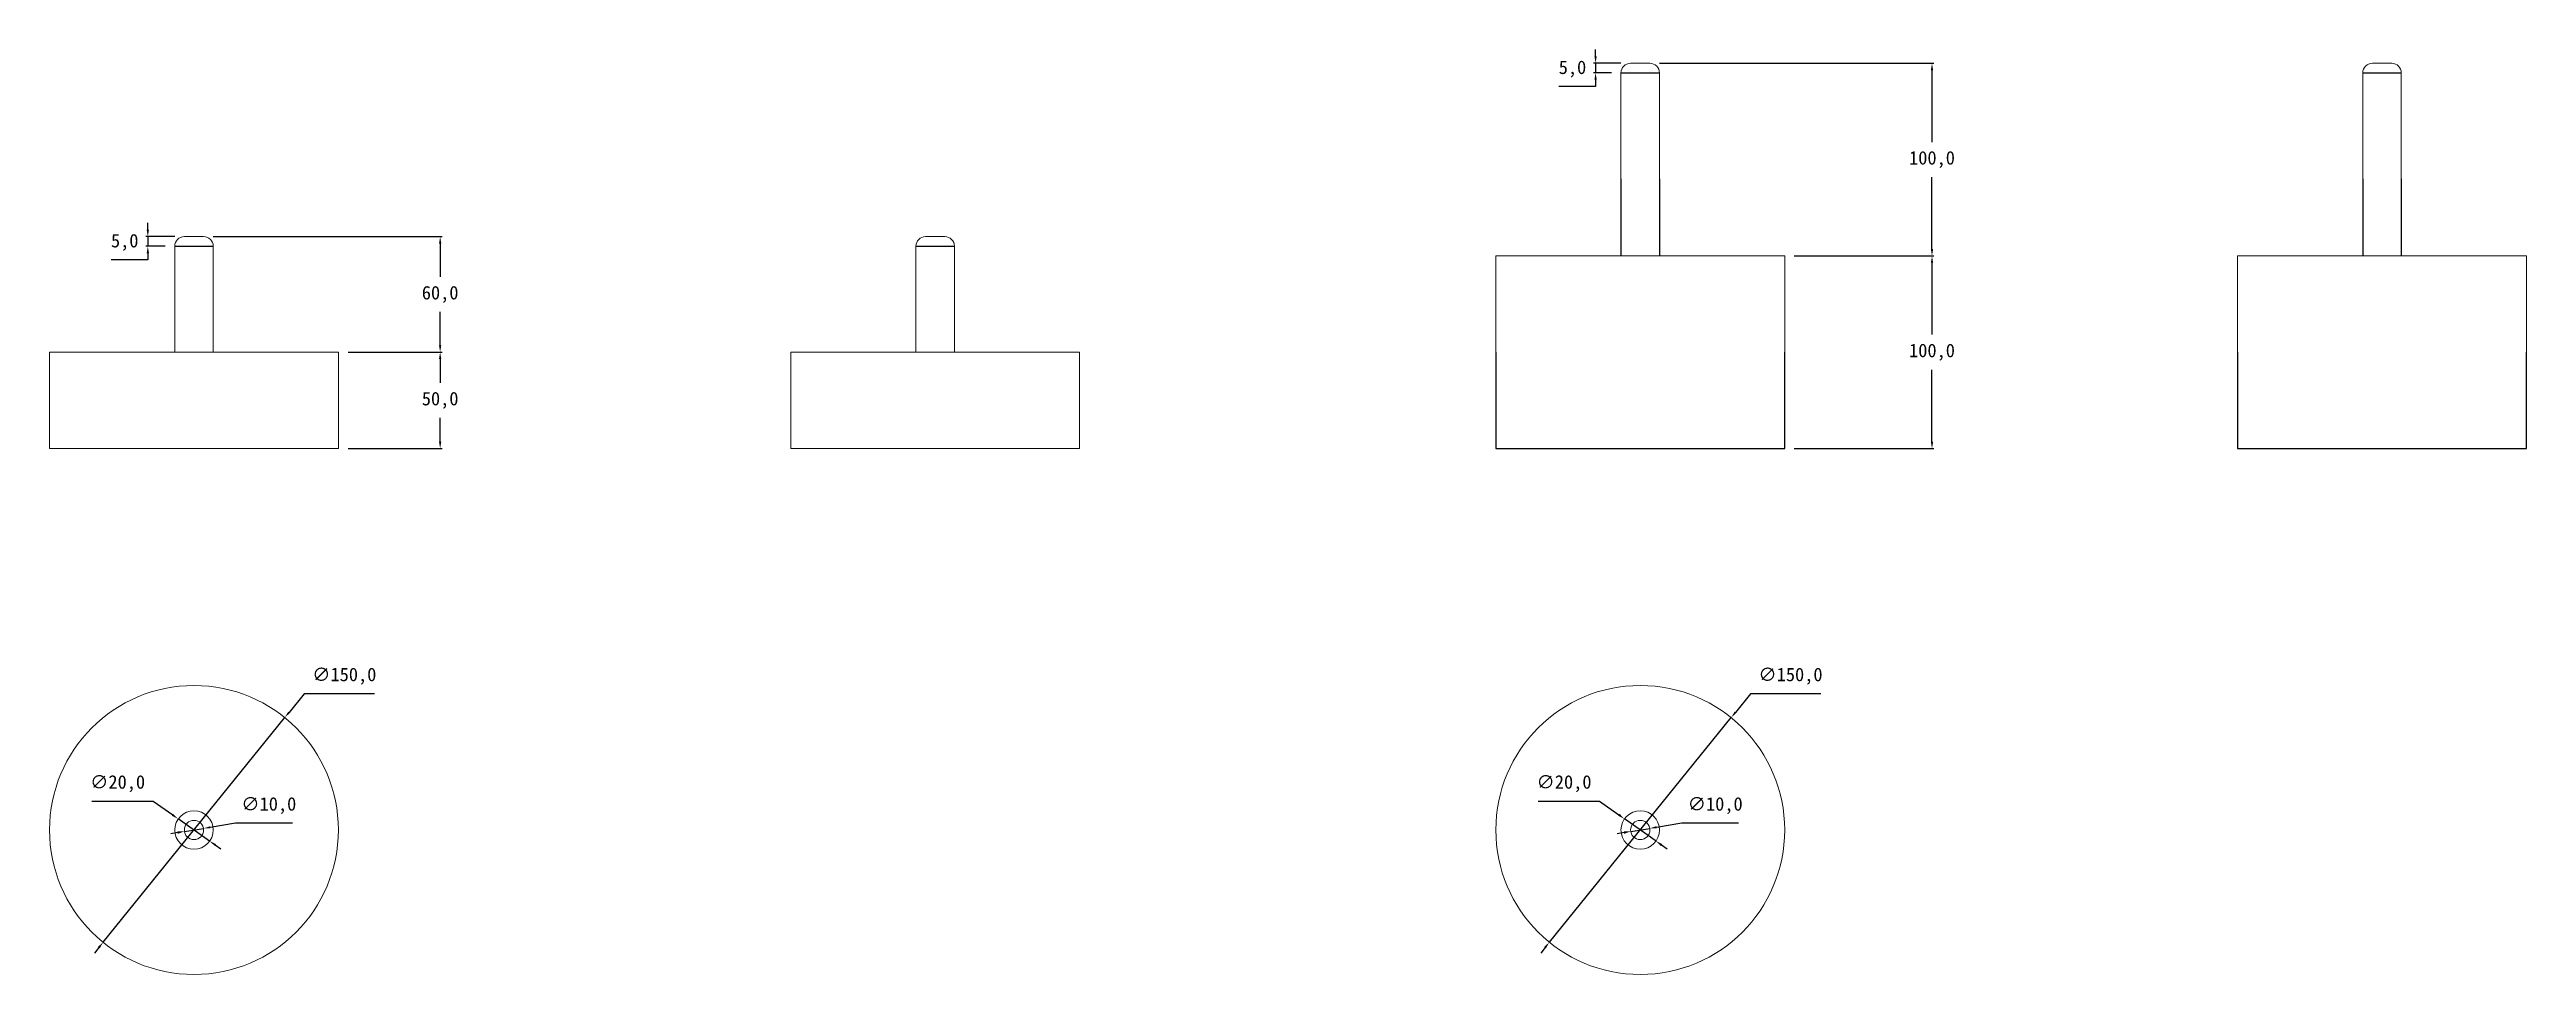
# Model space of a CAD drawing. Header units: millimetres. Extents: x 14 to 1300, y 125 to 605.
import ezdxf

# ---------------------------------------------------------------- set-up
doc = ezdxf.new("R2010")
doc.units = ezdxf.units.MM
doc.header["$PDSIZE"] = -1
doc.dimstyles.new('ISO-25', dxfattribs={"dimtxt": 2.5, "dimasz": 2.5, "dimexe": 1.25, "dimexo": 0.625, "dimtad": 1, "dimtxsty": 'Standard', "dimcen": 2.5, "dimadec": 0, "dimazin": 0, "dimtfac": 1, "dimtmove": 0, "dimatfit": 3, "dimfxl": 1, "dimarcsym": 0})

# ---------------------------------------------------------------- blocks, each defined once
blk = doc.blocks.new('*D38')
at = {"color": 0, "lineweight": -2, "transparency": 16777216}
for p, q in [((168.8, 447.7), (217.6, 447.7)), ((216.6, 444.1), (216.6, 431.8)), ((216.6, 401.3), (216.6, 413.6)), ((168.8, 397.7), (217.6, 397.7))]:
    blk.add_line(p, q, dxfattribs=at)
at = {"color": 0, "transparency": 16777216}
for points in [[(216, 444.1), (217.2, 444.1), (216.6, 447.7)], [(216, 401.3), (217.2, 401.3), (216.6, 397.7)]]:
    blk.add_solid(points, dxfattribs=at)
at = {"layer": 'Defpoints', "color": 0, "transparency": 16777216}
for p in [(163.8, 447.7), (163.8, 397.7), (216.6, 397.7)]:
    blk.add_point(p, dxfattribs=at)
at = {"color": 0, "transparency": 16777216, "insert": (216.6, 422.7), "char_height": 7, "attachment_point": 5}
blk.add_mtext('50,0', dxfattribs=at)
blk = doc.blocks.new('*D39')
at = {"color": 0, "lineweight": -2, "transparency": 16777216}
for p, q in [((98.8, 507.7), (217.6, 507.7)), ((216.6, 504.1), (216.6, 486.8)), ((216.6, 451.3), (216.6, 468.6)), ((168.8, 447.7), (217.6, 447.7))]:
    blk.add_line(p, q, dxfattribs=at)
at = {"color": 0, "transparency": 16777216}
for points in [[(216, 504.1), (217.2, 504.1), (216.6, 507.7)], [(216, 451.3), (217.2, 451.3), (216.6, 447.7)]]:
    blk.add_solid(points, dxfattribs=at)
at = {"layer": 'Defpoints', "color": 0, "transparency": 16777216}
for p in [(93.8, 507.7), (163.8, 447.7), (216.6, 447.7)]:
    blk.add_point(p, dxfattribs=at)
at = {"color": 0, "transparency": 16777216, "insert": (216.6, 477.7), "char_height": 7, "attachment_point": 5}
blk.add_mtext('60,0', dxfattribs=at)
blk = doc.blocks.new('*D40')
at = {"color": 0, "lineweight": -2, "transparency": 16777216}
for p, q in [((64.8, 511.3), (64.8, 514.8)), ((78.8, 507.7), (63.8, 507.7)), ((73.8, 502.7), (63.8, 502.7)), ((64.8, 507.7), (64.8, 502.7)), ((64.8, 495.6), (45.8, 495.6)), ((64.8, 499.1), (64.8, 495.6))]:
    blk.add_line(p, q, dxfattribs=at)
at = {"color": 0, "transparency": 16777216}
for points in [[(64.2, 511.3), (65.4, 511.3), (64.8, 507.7)], [(64.2, 499.1), (65.4, 499.1), (64.8, 502.7)]]:
    blk.add_solid(points, dxfattribs=at)
at = {"layer": 'Defpoints', "color": 0, "transparency": 16777216}
for p in [(64.8, 502.7), (78.8, 502.7), (83.8, 507.7)]:
    blk.add_point(p, dxfattribs=at)
at = {"color": 0, "transparency": 16777216, "insert": (52.8, 504.7), "char_height": 7, "attachment_point": 5}
blk.add_mtext('5,0', dxfattribs=at)
blk = doc.blocks.new('*D41')
at = {"color": 0, "lineweight": -2, "transparency": 16777216}
for p, q in [((146, 270.4), (138.2, 260.7)), ((182.5, 270.4), (146, 270.4)), ((41.6, 141.4), (135.9, 258)), ((39.3, 138.6), (37.1, 135.8))]:
    blk.add_line(p, q, dxfattribs=at)
at = {"color": 0, "transparency": 16777216}
for points in [[(137.7, 261.1), (138.6, 260.4), (135.9, 258)], [(38.9, 139), (39.8, 138.2), (41.6, 141.4)]]:
    blk.add_solid(points, dxfattribs=at)
at = {"layer": 'Defpoints', "color": 0, "transparency": 16777216}
for p in [(135.9, 258), (41.6, 141.4)]:
    blk.add_point(p, dxfattribs=at)
at = {"color": 0, "transparency": 16777216, "insert": (166.8, 279.5), "char_height": 7, "attachment_point": 5}
blk.add_mtext('∅150,0', dxfattribs=at)
blk = doc.blocks.new('*D42')
at = {"color": 0, "lineweight": -2, "transparency": 16777216}
for p, q in [((35.7, 214.6), (67.6, 214.6)), ((67.6, 214.6), (77.7, 207.5)), ((96.9, 193.9), (80.6, 205.4)), ((99.8, 191.9), (102.7, 189.8))]:
    blk.add_line(p, q, dxfattribs=at)
at = {"color": 0, "transparency": 16777216}
for points in [[(78, 208), (77.3, 207), (80.6, 205.4)], [(100.2, 192.3), (99.5, 191.4), (96.9, 193.9)]]:
    blk.add_solid(points, dxfattribs=at)
at = {"layer": 'Defpoints', "color": 0, "transparency": 16777216}
for p in [(80.6, 205.4), (96.9, 193.9)]:
    blk.add_point(p, dxfattribs=at)
at = {"color": 0, "transparency": 16777216, "insert": (49.1, 223.7), "char_height": 7, "attachment_point": 5}
blk.add_mtext('∅20,0', dxfattribs=at)
blk = doc.blocks.new('*D43')
at = {"color": 0, "lineweight": -2, "transparency": 16777216}
for p, q in [((80.3, 198.3), (76.8, 197.7)), ((83.8, 198.9), (93.7, 200.5)), ((110.4, 203.2), (97.2, 201)), ((139.9, 203.2), (110.4, 203.2))]:
    blk.add_line(p, q, dxfattribs=at)
at = {"color": 0, "transparency": 16777216}
for points in [[(80.2, 198.9), (80.4, 197.7), (83.8, 198.9)], [(97.1, 201.6), (97.3, 200.5), (93.7, 200.5)]]:
    blk.add_solid(points, dxfattribs=at)
at = {"layer": 'Defpoints', "color": 0, "transparency": 16777216}
for p in [(83.8, 198.9), (93.7, 200.5)]:
    blk.add_point(p, dxfattribs=at)
at = {"color": 0, "transparency": 16777216, "insert": (127.6, 212.3), "char_height": 7, "attachment_point": 5}
blk.add_mtext('∅10,0', dxfattribs=at)
blk = doc.blocks.new('*D50')
at = {"color": 0, "lineweight": -2, "transparency": 16777216}
for p, q in [((919.8, 497.7), (992.3, 497.7)), ((991.3, 494.1), (991.3, 456.8)), ((991.3, 401.3), (991.3, 438.6)), ((919.8, 397.7), (992.3, 397.7))]:
    blk.add_line(p, q, dxfattribs=at)
at = {"color": 0, "transparency": 16777216}
for points in [[(990.7, 494.1), (991.9, 494.1), (991.3, 497.7)], [(990.7, 401.3), (991.9, 401.3), (991.3, 397.7)]]:
    blk.add_solid(points, dxfattribs=at)
at = {"layer": 'Defpoints', "color": 0, "transparency": 16777216}
for p in [(914.8, 497.7), (914.8, 397.7), (991.3, 397.7)]:
    blk.add_point(p, dxfattribs=at)
at = {"color": 0, "transparency": 16777216, "insert": (991.3, 447.7), "char_height": 7, "attachment_point": 5}
blk.add_mtext('100,0', dxfattribs=at)
blk = doc.blocks.new('*D51')
at = {"color": 0, "lineweight": -2, "transparency": 16777216}
for p, q in [((849.8, 597.7), (992.3, 597.7)), ((991.3, 594.1), (991.3, 556.8)), ((991.3, 501.3), (991.3, 538.6)), ((919.8, 497.7), (992.3, 497.7))]:
    blk.add_line(p, q, dxfattribs=at)
at = {"color": 0, "transparency": 16777216}
for points in [[(990.7, 594.1), (991.9, 594.1), (991.3, 597.7)], [(990.7, 501.3), (991.9, 501.3), (991.3, 497.7)]]:
    blk.add_solid(points, dxfattribs=at)
at = {"layer": 'Defpoints', "color": 0, "transparency": 16777216}
for p in [(844.8, 597.7), (914.8, 497.7), (991.3, 497.7)]:
    blk.add_point(p, dxfattribs=at)
at = {"color": 0, "transparency": 16777216, "insert": (991.3, 547.7), "char_height": 7, "attachment_point": 5}
blk.add_mtext('100,0', dxfattribs=at)
blk = doc.blocks.new('*D52')
at = {"color": 0, "lineweight": -2, "transparency": 16777216}
for p, q in [((816.6, 601.3), (816.6, 604.8)), ((829.8, 597.7), (815.6, 597.7)), ((824.8, 592.7), (815.6, 592.7)), ((816.6, 597.7), (816.6, 592.7)), ((816.6, 585.6), (797.6, 585.6)), ((816.6, 589.1), (816.6, 585.6))]:
    blk.add_line(p, q, dxfattribs=at)
at = {"color": 0, "transparency": 16777216}
for points in [[(816, 601.3), (817.2, 601.3), (816.6, 597.7)], [(816, 589.1), (817.2, 589.1), (816.6, 592.7)]]:
    blk.add_solid(points, dxfattribs=at)
at = {"layer": 'Defpoints', "color": 0, "transparency": 16777216}
for p in [(816.6, 592.7), (829.8, 592.7), (834.8, 597.7)]:
    blk.add_point(p, dxfattribs=at)
at = {"color": 0, "transparency": 16777216, "insert": (804.6, 594.7), "char_height": 7, "attachment_point": 5}
blk.add_mtext('5,0', dxfattribs=at)
blk = doc.blocks.new('*D53')
at = {"color": 0, "lineweight": -2, "transparency": 16777216}
for p, q in [((897, 270.4), (889.2, 260.7)), ((933.5, 270.4), (897, 270.4)), ((792.6, 141.4), (887, 258)), ((790.4, 138.6), (788.1, 135.8))]:
    blk.add_line(p, q, dxfattribs=at)
at = {"color": 0, "transparency": 16777216}
for points in [[(888.8, 261.1), (889.7, 260.4), (887, 258)], [(789.9, 139), (790.8, 138.2), (792.6, 141.4)]]:
    blk.add_solid(points, dxfattribs=at)
at = {"layer": 'Defpoints', "color": 0, "transparency": 16777216}
for p in [(887, 258), (792.6, 141.4)]:
    blk.add_point(p, dxfattribs=at)
at = {"color": 0, "transparency": 16777216, "insert": (917.8, 279.5), "char_height": 7, "attachment_point": 5}
blk.add_mtext('∅150,0', dxfattribs=at)
blk = doc.blocks.new('*D54')
at = {"color": 0, "lineweight": -2, "transparency": 16777216}
for p, q in [((786.8, 214.6), (818.6, 214.6)), ((818.6, 214.6), (828.7, 207.5)), ((848, 193.9), (831.6, 205.4)), ((850.9, 191.9), (853.8, 189.8))]:
    blk.add_line(p, q, dxfattribs=at)
at = {"color": 0, "transparency": 16777216}
for points in [[(829.1, 208), (828.4, 207), (831.6, 205.4)], [(851.2, 192.3), (850.5, 191.4), (848, 193.9)]]:
    blk.add_solid(points, dxfattribs=at)
at = {"layer": 'Defpoints', "color": 0, "transparency": 16777216}
for p in [(831.6, 205.4), (848, 193.9)]:
    blk.add_point(p, dxfattribs=at)
at = {"color": 0, "transparency": 16777216, "insert": (800.2, 223.7), "char_height": 7, "attachment_point": 5}
blk.add_mtext('∅20,0', dxfattribs=at)
blk = doc.blocks.new('*D55')
at = {"color": 0, "lineweight": -2, "transparency": 16777216}
for p, q in [((831.4, 198.3), (827.8, 197.7)), ((834.9, 198.9), (844.7, 200.5)), ((861.4, 203.2), (848.2, 201)), ((890.9, 203.2), (861.4, 203.2))]:
    blk.add_line(p, q, dxfattribs=at)
at = {"color": 0, "transparency": 16777216}
for points in [[(831.3, 198.9), (831.4, 197.7), (834.9, 198.9)], [(848.1, 201.6), (848.3, 200.5), (844.7, 200.5)]]:
    blk.add_solid(points, dxfattribs=at)
at = {"layer": 'Defpoints', "color": 0, "transparency": 16777216}
for p in [(834.9, 198.9), (844.7, 200.5)]:
    blk.add_point(p, dxfattribs=at)
at = {"color": 0, "transparency": 16777216, "insert": (878.7, 212.3), "char_height": 7, "attachment_point": 5}
blk.add_mtext('∅10,0', dxfattribs=at)

msp = doc.modelspace()

# ---------------------------------------------------------------- linework, layer by layer
at = {"color": 7, "linetype": 'Continuous', "lineweight": 15}
for p, q in [((829.8, 592.7), (829.8, 537.7)), ((834.8, 597.7), (844.8, 597.7)), ((849.8, 537.7), (849.8, 592.7)), ((1215, 592.7), (1215, 537.7)), ((1220, 597.7), (1230, 597.7)), ((1235, 537.7), (1235, 592.7)), ((78.76, 502.7), (78.76, 447.7)), ((83.76, 507.7), (93.76, 507.7)), ((98.76, 447.7), (98.76, 502.7)), ((463.66, 502.7), (463.66, 447.7)), ((468.66, 507.7), (478.66, 507.7)), ((483.66, 447.7), (483.66, 502.7)), ((764.8, 497.7), (764.8, 447.7)), ((764.8, 497.7), (914.8, 497.7)), ((914.8, 447.7), (914.8, 497.7)), ((1150, 497.7), (1150, 447.7)), ((1150, 497.7), (1300, 497.7)), ((1300, 447.7), (1300, 497.7)), ((13.76, 447.7), (13.76, 397.7)), ((13.76, 447.7), (163.76, 447.7)), ((163.76, 397.7), (163.76, 447.7)), ((398.66, 447.7), (398.66, 397.7)), ((398.66, 447.7), (548.66, 447.7)), ((548.66, 397.7), (548.66, 447.7)), ((13.76, 397.7), (163.76, 397.7)), ((398.66, 397.7), (548.66, 397.7)), ((764.8, 397.7), (914.8, 397.7)), ((1150, 397.7), (1300, 397.7))]:
    msp.add_line(p, q, dxfattribs=at)
for p, q in [((829.8, 592.7), (849.8, 592.7)), ((1215, 592.7), (1235, 592.7)), ((829.8, 537.7), (829.8, 497.7)), ((849.8, 537.7), (849.8, 497.7)), ((1215, 537.7), (1215, 497.7)), ((1235, 537.7), (1235, 497.7)), ((78.76, 502.7), (98.76, 502.7)), ((463.66, 502.7), (483.66, 502.7)), ((764.8, 447.7), (764.8, 397.7)), ((914.8, 397.7), (914.8, 447.7)), ((1150, 447.7), (1150, 397.7)), ((1300, 397.7), (1300, 447.7)), ((764.8, 397.7), (914.8, 397.7)), ((1150, 397.7), (1300, 397.7))]:
    msp.add_line(p, q)
for centre, radius in [((88.76, 199.67), 75), ((839.8, 199.67), 75), ((88.76, 199.67), 10), ((839.8, 199.67), 10), ((88.76, 199.67), 5), ((839.8, 199.67), 5)]:
    msp.add_circle(centre, radius, dxfattribs=at)
for centre, start, end in [((834.8, 592.7), 90, 180), ((844.8, 592.7), 0, 90), ((1220, 592.7), 90, 180), ((1230, 592.7), 0, 90), ((83.76, 502.7), 90, 180), ((93.76, 502.7), 0, 90), ((468.66, 502.7), 90, 180), ((478.66, 502.7), 0, 90)]:
    msp.add_arc(centre, 5, start, end, dxfattribs=at)

# ---------------------------------------------------------------- dimensions: what is measured, and where the dimension line sits
for base, p1, p2, picture, middle in [((816.61, 592.7), (834.8, 597.7), (829.8, 592.7), '*D52', (804.61, 594.67)), ((991.33, 497.7), (844.8, 597.7), (914.8, 497.7), '*D51', (991.33, 547.7)), ((64.82, 502.7), (83.76, 507.7), (78.76, 502.7), '*D40', (52.82, 504.67)), ((216.63, 447.7), (93.76, 507.7), (163.76, 447.7), '*D39', (216.63, 477.7)), ((991.33, 397.7), (914.8, 497.7), (914.8, 397.7), '*D50', (991.33, 447.7)), ((216.63, 397.7), (163.76, 447.7), (163.76, 397.7), '*D38', (216.63, 422.7))]:
    dim = msp.add_linear_dim(base=base, p1=p1, p2=p2, angle=90, dimstyle='ISO-25', override={"dimtxt": 7, "dimasz": 3.556, "dimexe": 1, "dimexo": 5, "dimgap": 5, "dimtih": 1, "dimtoh": 1, "dimdec": 1, "dimzin": 0, "dimadec": 2, "dimtdec": 1, "dimtzin": 0})
    dim.commit()
    dim.dimension.update_dxf_attribs({"geometry": picture, "text_midpoint": middle})
for p1, p2, picture, middle in [((41.57, 141.38), (135.95, 257.96), '*D41', (166.76, 270.39)), ((792.61, 141.38), (886.99, 257.96), '*D53', (917.8, 270.39)), ((96.93, 193.91), (80.59, 205.43), '*D42', (49.14, 214.62)), ((847.97, 193.91), (831.63, 205.43), '*D54', (800.18, 214.62)), ((83.82, 198.87), (93.69, 200.47), '*D43', (110.37, 203.18)), ((834.86, 198.87), (844.73, 200.47), '*D55', (861.41, 203.18))]:
    dim = msp.add_diameter_dim_2p(p1=p1, p2=p2, dimstyle='ISO-25', override={"dimtxt": 7, "dimasz": 3.556, "dimexe": 1, "dimexo": 5, "dimgap": 5, "dimtih": 1, "dimtoh": 1, "dimdec": 1, "dimzin": 0, "dimadec": 2, "dimtdec": 1, "dimtzin": 0})
    dim.commit()
    dim.dimension.update_dxf_attribs({"geometry": picture, "text_midpoint": middle, "dimtype": 163})

doc.saveas('drawing.dxf')
